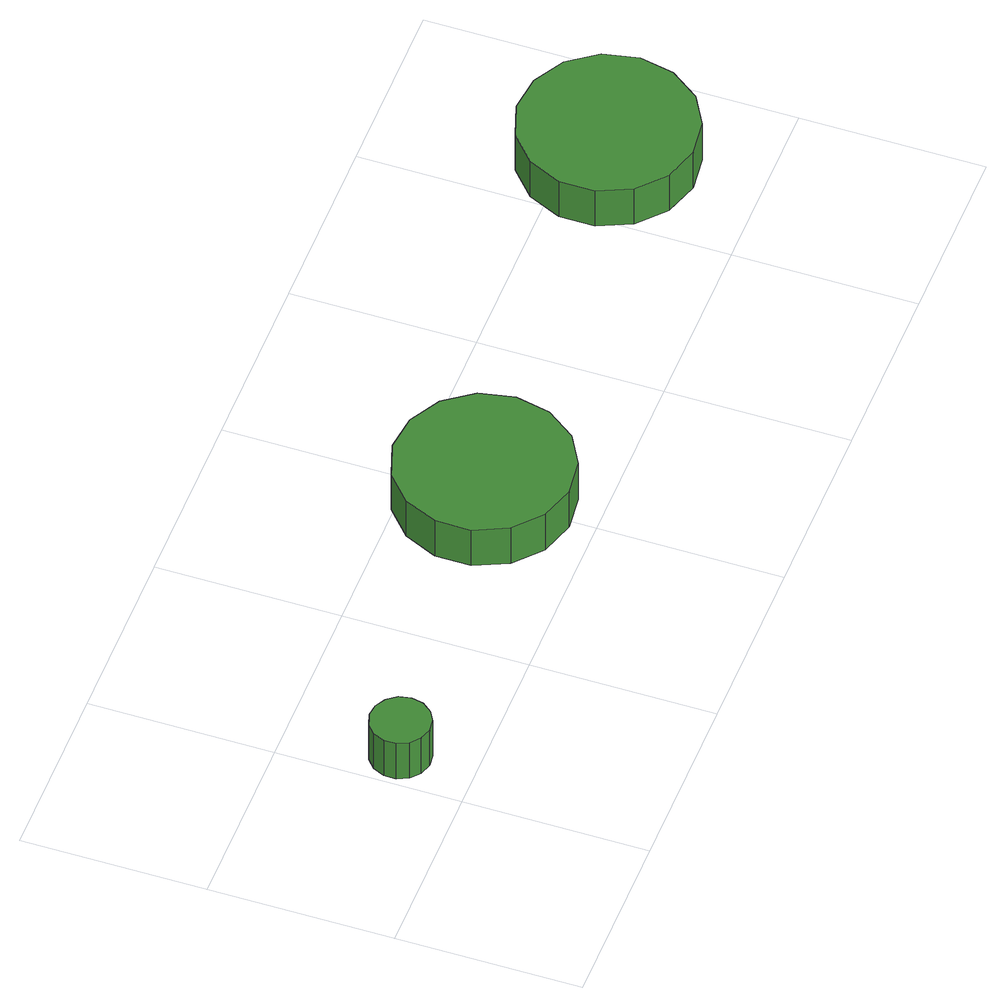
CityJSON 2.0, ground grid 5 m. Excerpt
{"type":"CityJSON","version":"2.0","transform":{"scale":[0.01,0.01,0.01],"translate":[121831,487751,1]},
"CityObjects":{
"tree1":{"type":"SolitaryVegetationObject","attributes":{"function":"something"},"geometry":[{"type":"MultiSurface","lod":"1","boundaries":[[[0,1,2,3,4,5,6,7,8,9,10,11,12,13,14]],[[15,16,17,18,19,20,21,22,23,24,25,26,27,28,29]],[[0,29,28,1]],[[1,28,27,2]],[[2,27,26,3]],[[3,26,25,4]],[[4,25,24,5]],[[5,24,23,6]],[[6,23,22,7]],[[7,22,21,8]],[[8,21,20,9]],[[9,20,19,10]],[[10,19,18,11]],[[11,18,17,12]],[[12,17,16,13]],[[13,16,15,14]],[[14,15,29,0]]]}]},
"tree2":{"type":"SolitaryVegetationObject","attributes":{"function":"something"},"geometry":[{"type":"MultiSurface","lod":"1","boundaries":[[[30,31,32,33,34,35,36,37,38,39,40,41,42,43,44]],[[45,46,47,48,49,50,51,52,53,54,55,56,57,58,59]],[[30,59,58,31]],[[31,58,57,32]],[[32,57,56,33]],[[33,56,55,34]],[[34,55,54,35]],[[35,54,53,36]],[[36,53,52,37]],[[37,52,51,38]],[[38,51,50,39]],[[39,50,49,40]],[[40,49,48,41]],[[41,48,47,42]],[[42,47,46,43]],[[43,46,45,44]],[[44,45,59,30]]]}]},
"tree3":{"type":"SolitaryVegetationObject","attributes":{"function":"something"},"geometry":[{"type":"MultiSurface","lod":"1","boundaries":[[[60,61,62,63,64,65,66,67,68,69,70,71,72,73,74]],[[75,76,77,78,79,80,81,82,83,84,85,86,87,88,89]],[[60,89,88,61]],[[61,88,87,62]],[[62,87,86,63]],[[63,86,85,64]],[[64,85,84,65]],[[65,84,83,66]],[[66,83,82,67]],[[67,82,81,68]],[[68,81,80,69]],[[69,80,79,70]],[[70,79,78,71]],[[71,78,77,72]],[[72,77,76,73]],[[73,76,75,74]],[[74,75,89,60]]]}]}
},
"vertices":[
[181,200,150],[174,233,150],[154,260,150],[125,277,150],[92,281,150],[59,270,150],[34,248,150],[20,217,150],[20,183,150],[34,152,150],[59,130,150],[92,119,150],[125,123,150],[154,140,150],[174,167,150],[174,167,21],[154,140,21],[125,123,21],[92,119,21],[59,130,21],[34,152,21],[20,183,21],[20,217,21],[34,248,21],[59,270,21],[92,281,21],[125,277,21],[154,260,21],[174,233,21],[181,200,21],
[1237,300,158],[1217,396,158],[1159,476,158],[1073,525,158],[975,536,158],[881,505,158],[808,439,158],[768,349,158],[768,251,158],[808,161,158],[881,95,158],[975,64,158],[1073,75,158],[1159,124,158],[1217,204,158],[1217,204,29],[1159,124,29],[1073,75,29],[975,64,29],[881,95,29],[808,161,29],[768,251,29],[768,349,29],[808,439,29],[881,505,29],[975,536,29],[1073,525,29],[1159,476,29],[1217,396,29],[1237,300,29],
[2437,400,163],[2417,496,163],[2359,576,163],[2273,625,163],[2175,636,163],[2081,605,163],[2008,539,163],[1968,449,163],[1968,351,163],[2008,261,163],[2081,195,163],[2175,164,163],[2273,175,163],[2359,224,163],[2417,304,163],[2417,304,34],[2359,224,34],[2273,175,34],[2175,164,34],[2081,195,34],[2008,261,34],[1968,351,34],[1968,449,34],[2008,539,34],[2081,605,34],[2175,636,34],[2273,625,34],[2359,576,34],[2417,496,34],[2437,400,34]
]}
